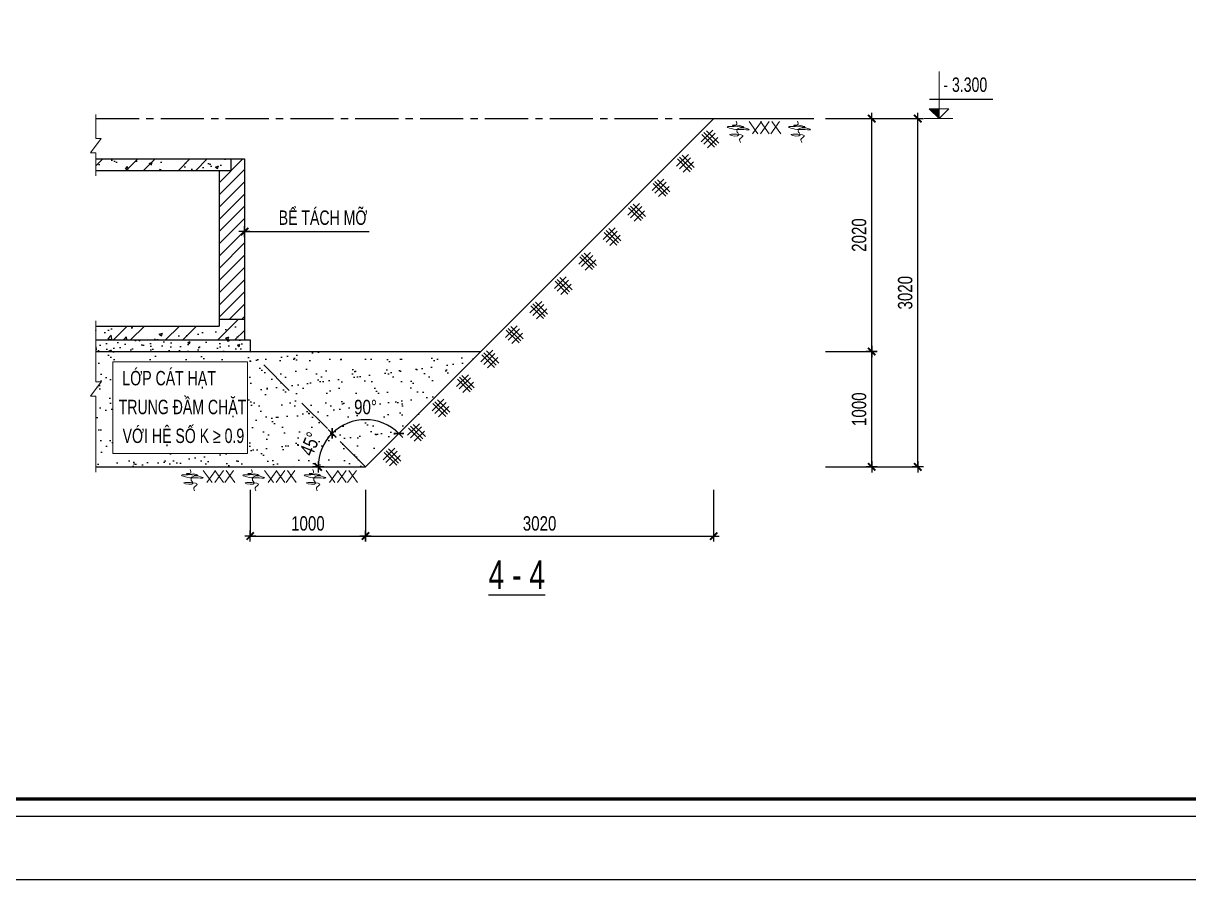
# Model space of a CAD drawing. Extents: x 1229855 to 1302267, y 1135177 to 1201195.
# Drawn here: x 1287075 to 1297185, y 1135177 to 1142602 of the extents above; entities that cross this region are included whole.
import ezdxf
from ezdxf.enums import TextEntityAlignment as Align

# ---------------------------------------------------------------- set-up
doc = ezdxf.new("R2010")
doc.units = 0
doc.header["$LTSCALE"] = 25
doc.header["$MEASUREMENT"] = 0
doc.header["$PDMODE"] = 98
doc.linetypes.add('CENTER2', pattern=[1.125, 0.75, -0.125, 0.125, -0.125])
doc.linetypes.add('HIDDEN', pattern=[0.375, 0.25, -0.125])
doc.layers.get('0').update_dxf_attribs({"linetype": 'CONTINUOUS'})
doc.layers.get('DEFPOINTS').update_dxf_attribs({"linetype": 'CONTINUOUS'})
for name, color, linetype in [('02.CDC.DIM', 1, 'CONTINUOUS'), ('CDC-KHUNGTEN', 7, 'CONTINUOUS'), ('CDC.01.AXIS', 160, 'CENTER2'), ('CDC.02.DIM', 1, 'CONTINUOUS'), ('CDC.03.BORDER', 3, 'CONTINUOUS'), ('CDC.04.HIDDEN', 8, 'HIDDEN'), ('CDC.06.TEXT', 2, 'CONTINUOUS'), ('CDC.10.HATCH', 251, 'CONTINUOUS'), ('CDC.11.NOTE', 8, 'CONTINUOUS')]:
    doc.layers.add(name, color=color, linetype=linetype)
doc.layers.add('KCS_CHI', color=1, linetype='CONTINUOUS', lineweight=15)
doc.styles.add('1', font='arial.ttf', dxfattribs={"width": 0.75})
doc.styles.add('KCS_SMTEXT', font='arial.ttf', dxfattribs={"width": 0.7})
doc.dimstyles.new('DX2', dxfattribs={"dimscale": 0.5, "dimtxt": 250, "dimasz": 0.8, "dimexe": 0, "dimexo": 0, "dimgap": 90, "dimtad": 1, "dimdec": 0, "dimzin": 13, "dimdsep": 46, "dimtxsty": '1', "dimblk1": 'CHEO', "dimblk2": 'CHEO', "dimsah": 1, "dimcen": 0, "dimclrd": 256, "dimclre": 256, "dimclrt": 2, "dimadec": 0, "dimazin": 0, "dimtfac": 1, "dimtdec": 0, "dimtix": 1, "dimtmove": 2, "dimatfit": 3, "dimldrblk": 'CHEO', "dimfxl": 1, "dimtolj": 1, "dimtzin": 13, "dimarcsym": 0})
pattern_1 = [(45, (1179579.52, 1288174.45), (-226.27417, 226.27417), []), (45, (1179729.52, 1288174.45), (-226.27417, 226.27417), []), (50, (1179579.52, 1288174.45), (286.90407, -25.10085), [30, -330]), (355, (1179579.52, 1288174.45), (-55.50053, 300.87685), [24, -264]), (100.4514, (1179603.43, 1288172.36), (231.40375, 275.7758), [25.49608, -280.45684]), (46.1842, (1179579.52, 1288254.45), (426.8964, -66.2076), [45, -495]), (96.6356, (1179615.1, 1288248.93), (373.8651, 389.64715), [38.2441, -420.6852]), (351.1842, (1179579.5, 1288254.45), (373.8648, 389.6474), [36, -396]), (21, (1179619.52, 1288234.45), (238.76282, -161.04756), [30, -330]), (326, (1179619.52, 1288234.45), (97.32613, 290.06), [24, -264]), (71.4514, (1179639.42, 1288221.03), (336.08905, 129.0122), [25.49608, -280.45684]), (37.5, (1179579.52, 1288174.45), (4.86394, 133.15754), [0, -260.8, 0, -268, 0, -265]), (7.5, (1179579.52, 1288174.45), (105.22781, 157.76468), [0, -152.8, 0, -254.8, 0, -101]), (327.5, (1179490.32, 1288174.45), (213.528974, -9.02195), [0, -100, 0, -312, 0, -414]), (317.5, (1179450.32, 1288174.45), (233.27447, 40.042), [0, -130, 0, -207.2, 0, -294])]
pattern_2 = [(37.5, (17904.19, 19516.49), (-6.299336, 192.682377), [0, -152, 0, -170, 0, -162.5]), (7.5, (17904.19, 19516.49), (176.97767, 282.214607), [0, -82, 0, -137, 0, -52.5]), (327.5, (17781.19, 19516.49), (311.414186, 0.565905), [0, -50, 0, -180, 0, -235]), (317.5, (17781.19, 19516.49), (300.61266, 87.767556), [0, -25, 0, -118, 0, -135])]

# ---------------------------------------------------------------- blocks, each defined once
blk = doc.blocks.new('CHEO')
at = {"layer": '02.CDC.DIM'}
for points in [[(-121, 0), (121, 0)], [(0, 121), (0, -121)]]:
    blk.add_lwpolyline(points, dxfattribs=at)
at = {"layer": '02.CDC.DIM', "color": 2, "const_width": 40}
blk.add_lwpolyline([(80, 80), (-80, -81)], dxfattribs=at)
blk = doc.blocks.new('*D179')
at = {"layer": 'CDC.02.DIM', "lineweight": -2, "ltscale": 3, "transparency": 16777216}
for p, q in [((1289044, 1138556), (1289044, 1138156)), ((1290044, 1138556), (1290044, 1138156)), ((1289045, 1138156), (1290044, 1138156))]:
    blk.add_line(p, q, dxfattribs=at)
at = {"layer": 'DEFPOINTS', "color": 0, "ltscale": 3, "transparency": 16777216}
for p in [(1289044, 1138556), (1290044, 1138556), (1290044, 1138156)]:
    blk.add_point(p, dxfattribs=at)
at = {"layer": 'CDC.02.DIM', "lineweight": -2, "ltscale": 3, "transparency": 16777216, "xscale": 0.4, "yscale": 0.4, "zscale": 0.4, "rotation": 180}
blk.add_blockref('CHEO', (1289044, 1138156), dxfattribs=at)
at = {"layer": 'CDC.02.DIM', "lineweight": -2, "ltscale": 3, "transparency": 16777216, "xscale": 0.4, "yscale": 0.4, "zscale": 0.4}
blk.add_blockref('CHEO', (1290044, 1138156), dxfattribs=at)
at = {"layer": 'CDC.02.DIM', "color": 2, "ltscale": 3, "transparency": 16777216, "insert": (1289544, 1138265), "char_height": 125, "attachment_point": 5, "style": '1'}
blk.add_mtext('\\A1;1000', dxfattribs=at)
blk = doc.blocks.new('*D180')
at = {"layer": 'CDC.02.DIM', "lineweight": -2, "ltscale": 3, "transparency": 16777216}
for p, q in [((1290044, 1138556), (1290044, 1138156)), ((1293064, 1138556), (1293064, 1138156)), ((1290045, 1138156), (1293064, 1138156))]:
    blk.add_line(p, q, dxfattribs=at)
at = {"layer": 'DEFPOINTS', "color": 0, "ltscale": 3, "transparency": 16777216}
for p in [(1290044, 1138556), (1293064, 1138556), (1293064, 1138156)]:
    blk.add_point(p, dxfattribs=at)
at = {"layer": 'CDC.02.DIM', "lineweight": -2, "ltscale": 3, "transparency": 16777216, "xscale": 0.4, "yscale": 0.4, "zscale": 0.4, "rotation": 180}
blk.add_blockref('CHEO', (1290044, 1138156), dxfattribs=at)
at = {"layer": 'CDC.02.DIM', "lineweight": -2, "ltscale": 3, "transparency": 16777216, "xscale": 0.4, "yscale": 0.4, "zscale": 0.4}
blk.add_blockref('CHEO', (1293064, 1138156), dxfattribs=at)
at = {"layer": 'CDC.02.DIM', "color": 2, "ltscale": 3, "transparency": 16777216, "insert": (1291554, 1138265), "char_height": 125, "attachment_point": 5, "style": '1'}
blk.add_mtext('\\A1;3020', dxfattribs=at)
blk = doc.blocks.new('*D181')
at = {"layer": 'CDC.02.DIM', "lineweight": -2, "ltscale": 3, "transparency": 16777216}
for p, q in [((1294035, 1139756), (1294435, 1139756)), ((1294435, 1138757), (1294435, 1139756)), ((1294035, 1138756), (1294435, 1138756))]:
    blk.add_line(p, q, dxfattribs=at)
at = {"layer": 'DEFPOINTS', "color": 0, "ltscale": 3, "transparency": 16777216}
for p in [(1294035, 1139756), (1294435, 1139756), (1294035, 1138756)]:
    blk.add_point(p, dxfattribs=at)
at = {"layer": 'CDC.02.DIM', "lineweight": -2, "ltscale": 3, "transparency": 16777216, "xscale": 0.4, "yscale": 0.4, "zscale": 0.4}
for p, rotation in [((1294435, 1139756), 90), ((1294435, 1138756), 270)]:
    blk.add_blockref('CHEO', p, dxfattribs=dict(at, rotation=rotation))
at = {"layer": 'CDC.02.DIM', "color": 2, "ltscale": 3, "transparency": 16777216, "insert": (1294326, 1139256), "char_height": 125, "attachment_point": 5, "rotation": 90, "style": '1'}
blk.add_mtext('\\A1;1000', dxfattribs=at)
blk = doc.blocks.new('*D182')
at = {"layer": 'CDC.02.DIM', "lineweight": -2, "ltscale": 3, "transparency": 16777216}
for p, q in [((1294035, 1141776), (1294435, 1141776)), ((1294435, 1139757), (1294435, 1141776)), ((1294035, 1139756), (1294435, 1139756))]:
    blk.add_line(p, q, dxfattribs=at)
at = {"layer": 'DEFPOINTS', "color": 0, "ltscale": 3, "transparency": 16777216}
for p in [(1294035, 1141776), (1294435, 1141776), (1294035, 1139756)]:
    blk.add_point(p, dxfattribs=at)
at = {"layer": 'CDC.02.DIM', "lineweight": -2, "ltscale": 3, "transparency": 16777216, "xscale": 0.4, "yscale": 0.4, "zscale": 0.4}
for p, rotation in [((1294435, 1141776), 90), ((1294435, 1139756), 270)]:
    blk.add_blockref('CHEO', p, dxfattribs=dict(at, rotation=rotation))
at = {"layer": 'CDC.02.DIM', "color": 2, "ltscale": 3, "transparency": 16777216, "insert": (1294326, 1140766), "char_height": 125, "attachment_point": 5, "rotation": 90, "style": '1'}
blk.add_mtext('\\A1;2020', dxfattribs=at)
blk = doc.blocks.new('*D183')
at = {"layer": 'CDC.02.DIM', "lineweight": -2, "ltscale": 3, "transparency": 16777216}
for p, q in [((1294035, 1141776), (1294835, 1141776)), ((1294835, 1138757), (1294835, 1141776)), ((1294035, 1138756), (1294835, 1138756))]:
    blk.add_line(p, q, dxfattribs=at)
at = {"layer": 'DEFPOINTS', "color": 0, "ltscale": 3, "transparency": 16777216}
for p in [(1294035, 1141776), (1294835, 1141776), (1294035, 1138756)]:
    blk.add_point(p, dxfattribs=at)
at = {"layer": 'CDC.02.DIM', "lineweight": -2, "ltscale": 3, "transparency": 16777216, "xscale": 0.4, "yscale": 0.4, "zscale": 0.4}
for p, rotation in [((1294835, 1141776), 90), ((1294835, 1138756), 270)]:
    blk.add_blockref('CHEO', p, dxfattribs=dict(at, rotation=rotation))
at = {"layer": 'CDC.02.DIM', "color": 2, "ltscale": 3, "transparency": 16777216, "insert": (1294726, 1140266), "char_height": 125, "attachment_point": 5, "rotation": 90, "style": '1'}
blk.add_mtext('\\A1;3020', dxfattribs=at)
blk = doc.blocks.new('*D185')
at = {"layer": 'CDC.02.DIM', "lineweight": -2, "ltscale": 3, "transparency": 16777216}
blk.add_arc((1290044, 1138756), 411, 135.0558, 179.9442, dxfattribs=at)
at = {"layer": 'DEFPOINTS', "color": 0, "ltscale": 3, "transparency": 16777216}
for p in [(1289044, 1139756), (1289688, 1138962), (1287609, 1138756), (1290044, 1138756), (1290044, 1138756)]:
    blk.add_point(p, dxfattribs=at)
at = {"layer": 'CDC.02.DIM', "lineweight": -2, "ltscale": 3, "transparency": 16777216, "xscale": 0.4, "yscale": 0.4, "zscale": 0.4}
for p, rotation in [((1289754, 1139047), 45.0278838056925), ((1289633, 1138756), 269.972116194308)]:
    blk.add_blockref('CHEO', p, dxfattribs=dict(at, rotation=rotation))
at = {"layer": 'CDC.02.DIM', "color": 2, "ltscale": 3, "transparency": 16777216, "insert": (1289564, 1138955), "char_height": 125, "attachment_point": 5, "rotation": 67.5, "style": '1'}
blk.add_mtext('\\A1;45°', dxfattribs=at)
blk = doc.blocks.new('*D186')
at = {"layer": 'CDC.02.DIM', "lineweight": -2, "ltscale": 3, "transparency": 16777216}
blk.add_arc((1290044, 1138756), 409, 45.0561, 134.9439, dxfattribs=at)
at = {"layer": 'DEFPOINTS', "color": 0, "ltscale": 3, "transparency": 16777216}
for p in [(1293734, 1142446), (1289044, 1139756), (1290150, 1139151), (1290044, 1138756), (1290044, 1138756)]:
    blk.add_point(p, dxfattribs=at)
at = {"layer": 'CDC.02.DIM', "lineweight": -2, "ltscale": 3, "transparency": 16777216, "xscale": 0.4, "yscale": 0.4, "zscale": 0.4}
for p, rotation in [((1289755, 1139045), 224.9719638565544), ((1290333, 1139045), 315.0280361434372)]:
    blk.add_blockref('CHEO', p, dxfattribs=dict(at, rotation=rotation))
at = {"layer": 'CDC.02.DIM', "color": 2, "ltscale": 3, "transparency": 16777216, "insert": (1290044, 1139274), "char_height": 125, "attachment_point": 5, "style": '1'}
blk.add_mtext('\\A1;90°', dxfattribs=at)
blk = doc.blocks.new('KHUNG A1')
at = {"layer": 'CDC-KHUNGTEN', "color": 8}
blk.add_lwpolyline([(10368.18, 709.17), (10447.22, 709.17), (10447.22, 1281.17), (9647.22, 1281.17), (9647.22, 709.17), (10368.18, 709.17)], dxfattribs=at)
at = {"layer": 'CDC-KHUNGTEN', "color": 255, "lineweight": 60}
blk.add_lwpolyline([(10366.22, 712.17), (10366.22, 1278.17), (9650.22, 1278.17), (9650.22, 712.17), (10366.22, 712.17)], close=True, dxfattribs=at)
at = {"layer": 'DEFPOINTS', "color": 1, "ltscale": 0.2}
blk.add_lwpolyline([(9617.22, 698.17), (9617.22, 1292.17), (10458.22, 1292.17), (10458.22, 698.17), (9617.22, 698.17)], close=True, dxfattribs=at)

msp = doc.modelspace()

# ---------------------------------------------------------------- hatches: boundary and pattern name
at = {"layer": 'CDC.10.HATCH', "ltscale": 2}
h = msp.add_hatch(dxfattribs=at)
h.set_pattern_fill('BETONG', color=256, scale=40)
h.set_pattern_definition(pattern_1)
h.paths.add_polyline_path([(1288874.38, 1141426.33), (1287704.63, 1141426.33), (1287704.63, 1141326.33), (1288774.38, 1141326.33), (1288874.38, 1141326.33)])
h = msp.add_hatch(dxfattribs=at)
h.set_pattern_fill('ANSI31', color=256, scale=600, style=0)
h.set_pattern_definition([(45, (1179579.52, 1288174.45), (-53.03301, 53.03301), [])])
h.paths.add_polyline_path([(1288994.38, 1141426.33), (1288874.38, 1141426.33), (1288874.38, 1141326.33), (1288774.38, 1141326.33), (1288774.38, 1140036.33), (1288994.38, 1140036.33)])
h = msp.add_hatch(dxfattribs=at)
h.set_pattern_fill('BETONG', color=256, scale=40)
h.set_pattern_definition(pattern_1)
h.paths.add_polyline_path([(1288994.38, 1140036.33), (1288774.38, 1140036.33), (1288774.38, 1139976.33), (1287704.63, 1139976.33), (1287704.63, 1139856.33), (1288994.38, 1139856.33)])
at = {"layer": 'CDC.10.HATCH'}
h = msp.add_hatch(dxfattribs=at)
h.set_pattern_fill('AR-CONC', color=256, scale=30, style=0)
h.set_pattern_definition([(50, (1177473.7, 1170906.52), (215.17805, -18.82564), [22.5, -247.5]), (355, (1177473.7, 1170906.52), (-41.6254, 225.65764), [18, -198]), (100.4514, (1177491.64, 1170904.95), (173.5528, 206.83186), [19.12206, -210.34263]), (46.1842, (1177473.7, 1170966.52), (320.1723, -49.6557), [33.75, -371.25]), (96.6356, (1177500.4, 1170962.38), (280.3988, 292.2354), [28.6831, -315.5139]), (351.1842, (1177473.7, 1170966.5), (280.3986, 292.2356), [27, -297]), (21, (1177503.7, 1170951.52), (179.07212, -120.78567), [22.5, -247.5]), (326, (1177503.7, 1170951.52), (72.9946, 217.545), [18, -198]), (71.4514, (1177518.63, 1170941.45), (252.0668, 96.75915), [19.12206, -210.34263]), (37.5, (1177473.705, 1170906.516), (3.647957, 99.868156), [0, -195.6, 0, -201, 0, -198.75]), (7.5, (1177473.7, 1170906.52), (78.92086, 118.32351), [0, -114.6, 0, -191.1, 0, -75.75]), (327.5, (1177406.805, 1170906.52), (160.14673, -6.76646), [0, -75, 0, -234, 0, -310.5]), (317.5, (1177376.8, 1170906.52), (174.95585, 30.0315), [0, -97.5, 0, -155.4, 0, -220.5])])
h.paths.add_polyline_path([(1287704.63, 1139856.33), (1287704.63, 1139756.33), (1289044.38, 1139756.33), (1289044.38, 1139856.33)])
at = {"layer": 'CDC.10.HATCH', "ltscale": 3}
h = msp.add_hatch(dxfattribs=at)
h.set_pattern_fill('AR-SAND', color=256, scale=100, style=0)
h.set_pattern_definition(pattern_2)
h.paths.add_polyline_path([(1289044.38, 1139756.33), (1287704.63, 1139756.33), (1287704.63, 1139494.43), (1287751.88, 1139494.43), (1287657.38, 1139368.43), (1287704.63, 1139368.43), (1287704.63, 1138756.33), (1290044.38, 1138756.33)])
h.paths.add_polyline_path([(1289020.51, 1138872.29), (1287852.75, 1138872.29), (1287852.75, 1139667.09), (1289020.51, 1139667.09)], flags=16)
h.paths.add_polyline_path([(1289635.71, 1138788.41), (1289735.42, 1139029.12), (1289497.44, 1139127.7), (1289397.73, 1138886.98)], flags=24)
h.paths.add_polyline_path([(1287856.68, 1138889.21), (1289037.85, 1138889.21), (1289037.85, 1139165.6), (1287856.68, 1139165.6)], flags=24)
h.paths.add_polyline_path([(1287856.7, 1139139.23), (1289055.67, 1139139.23), (1289055.67, 1139415.49), (1287856.7, 1139415.49)], flags=24)
h.paths.add_polyline_path([(1287888.21, 1139389.21), (1288791.54, 1139389.21), (1288791.54, 1139665.6), (1287888.21, 1139665.6)], flags=8)
h = msp.add_hatch(dxfattribs=at)
h.set_pattern_fill('AR-SAND', color=256, scale=100, style=0)
h.set_pattern_definition(pattern_2)
h.paths.add_polyline_path([(1291044.38, 1139756.33), (1289044.38, 1139756.33), (1290044.38, 1138756.33)])
h.paths.add_polyline_path([(1289915.74, 1139144.19), (1290176.29, 1139144.19), (1290176.29, 1139401.78), (1289915.74, 1139401.78)], flags=24)

# ---------------------------------------------------------------- linework, layer by layer
at = {"layer": 'CDC.01.AXIS', "ltscale": 20}
msp.add_line((1287704.63, 1141776.33), (1293064.38, 1141776.33), dxfattribs=at)
at = {"layer": 'CDC.03.BORDER'}
for p, q in [((1290044.38, 1138756.33), (1293064.38, 1141776.33)), ((1293064.38, 1141776.33), (1293934.3, 1141776.33)), ((1287704.63, 1141426.33), (1288994.38, 1141426.33)), ((1288874.38, 1141426.33), (1288874.38, 1141326.33)), ((1288994.38, 1141426.33), (1288994.38, 1139856.33)), ((1287704.63, 1141326.33), (1288874.38, 1141326.33)), ((1287704.63, 1141326.33), (1288774.38, 1141326.33)), ((1288774.38, 1141326.33), (1288774.38, 1139976.33)), ((1288774.38, 1140036.33), (1288994.38, 1140036.33)), ((1287704.63, 1139976.33), (1288774.38, 1139976.33)), ((1287704.63, 1139856.33), (1289044.38, 1139856.33)), ((1289044.38, 1139856.33), (1289044.38, 1139756.33)), ((1287704.63, 1139756.33), (1291044.38, 1139756.33)), ((1287704.63, 1138756.33), (1290044.38, 1138756.33))]:
    msp.add_line(p, q, dxfattribs=at)
at = {"layer": 'CDC.04.HIDDEN', "linetype": 'HIDDEN', "ltscale": 50}
msp.add_line((1290044.38, 1138756.33), (1289044.38, 1139756.33), dxfattribs=at)
at = {"layer": 'CDC.06.TEXT', "linetype": 'ByBlock'}
for p, q in [((1294937.49, 1141943.85), (1295485.07, 1141943.85)), ((1295019.39, 1141776.33), (1294934.54, 1141861.18)), ((1295019.39, 1141776.33), (1295104.24, 1141861.18))]:
    msp.add_line(p, q, dxfattribs=at)
at = {"layer": 'CDC.10.HATCH'}
msp.add_solid([(1294934.54, 1141861.18), (1295019.39, 1141776.33), (1295019.39, 1141861.18)], dxfattribs=at)
at = {"layer": 'KCS_CHI'}
for p, q in [((1295019.39, 1142183.01), (1295019.39, 1141776.33)), ((1294934.54, 1141861.18), (1295104.24, 1141861.18)), ((1293372.11, 1141750.12), (1293447.45, 1141644.17)), ((1293477.74, 1141750.12), (1293402.4, 1141644.17)), ((1293546.23, 1141750.12), (1293470.89, 1141644.17)), ((1293470.89, 1141750.12), (1293546.23, 1141644.17)), ((1293635.26, 1141750.12), (1293559.92, 1141644.17)), ((1293570.2, 1141750.12), (1293645.54, 1141644.17)), ((1295138.61, 1141776.33), (1294889.66, 1141776.33)), ((1293057.38, 1141676.03), (1292954.82, 1141575.4)), ((1293057.38, 1141676.03), (1292954.82, 1141575.4)), ((1293057.38, 1141676.03), (1292954.82, 1141575.4)), ((1293057.38, 1141676.03), (1292954.82, 1141575.4)), ((1292962.44, 1141637.71), (1293072.77, 1141527.38)), ((1292962.44, 1141637.71), (1293072.77, 1141527.38)), ((1292962.44, 1141637.71), (1293072.77, 1141527.38)), ((1292962.44, 1141637.71), (1293072.77, 1141527.38)), ((1293076.39, 1141648.59), (1292979.03, 1141553.07)), ((1293076.39, 1141648.59), (1292979.03, 1141553.07)), ((1293076.39, 1141648.59), (1292979.03, 1141553.07)), ((1293076.39, 1141648.59), (1292979.03, 1141553.07)), ((1292979.37, 1141654.15), (1293087.47, 1141546.05)), ((1292979.37, 1141654.15), (1293087.47, 1141546.05)), ((1292979.37, 1141654.15), (1293087.47, 1141546.05)), ((1292979.37, 1141654.15), (1293087.47, 1141546.05)), ((1293002.2, 1141670.09), (1293108.55, 1141563.73)), ((1293002.2, 1141670.09), (1293108.55, 1141563.73)), ((1293002.2, 1141670.09), (1293108.55, 1141563.73)), ((1293002.2, 1141670.09), (1293108.55, 1141563.73)), ((1293101.42, 1141612.45), (1293010.93, 1141523.67)), ((1293101.42, 1141612.45), (1293010.93, 1141523.67)), ((1293101.42, 1141612.45), (1293010.93, 1141523.67)), ((1293101.42, 1141612.45), (1293010.93, 1141523.67)), ((1292845.25, 1141463.9), (1292742.68, 1141363.27)), ((1292845.25, 1141463.9), (1292742.68, 1141363.27)), ((1292845.25, 1141463.9), (1292742.68, 1141363.27)), ((1292845.25, 1141463.9), (1292742.68, 1141363.27)), ((1292750.3, 1141425.58), (1292860.64, 1141315.25)), ((1292750.3, 1141425.58), (1292860.64, 1141315.25)), ((1292750.3, 1141425.58), (1292860.64, 1141315.25)), ((1292750.3, 1141425.58), (1292860.64, 1141315.25)), ((1292864.25, 1141436.46), (1292766.9, 1141340.94)), ((1292864.25, 1141436.46), (1292766.9, 1141340.94)), ((1292864.25, 1141436.46), (1292766.9, 1141340.94)), ((1292864.25, 1141436.46), (1292766.9, 1141340.94)), ((1292767.24, 1141442.02), (1292875.34, 1141333.92)), ((1292767.24, 1141442.02), (1292875.34, 1141333.92)), ((1292767.24, 1141442.02), (1292875.34, 1141333.92)), ((1292767.24, 1141442.02), (1292875.34, 1141333.92)), ((1292790.06, 1141457.96), (1292896.42, 1141351.6)), ((1292790.06, 1141457.96), (1292896.42, 1141351.6)), ((1292790.06, 1141457.96), (1292896.42, 1141351.6)), ((1292790.06, 1141457.96), (1292896.42, 1141351.6)), ((1292889.29, 1141400.31), (1292798.8, 1141311.54)), ((1292889.29, 1141400.31), (1292798.8, 1141311.54)), ((1292889.29, 1141400.31), (1292798.8, 1141311.54)), ((1292889.29, 1141400.31), (1292798.8, 1141311.54)), ((1292633.12, 1141251.77), (1292530.55, 1141151.14)), ((1292633.12, 1141251.77), (1292530.55, 1141151.14)), ((1292633.12, 1141251.77), (1292530.55, 1141151.14)), ((1292633.12, 1141251.77), (1292530.55, 1141151.14)), ((1292538.17, 1141213.45), (1292648.51, 1141103.12)), ((1292538.17, 1141213.45), (1292648.51, 1141103.12)), ((1292538.17, 1141213.45), (1292648.51, 1141103.12)), ((1292538.17, 1141213.45), (1292648.51, 1141103.12)), ((1292652.12, 1141224.33), (1292554.77, 1141128.81)), ((1292652.12, 1141224.33), (1292554.77, 1141128.81)), ((1292652.12, 1141224.33), (1292554.77, 1141128.81)), ((1292652.12, 1141224.33), (1292554.77, 1141128.81)), ((1292555.1, 1141229.89), (1292663.21, 1141121.79)), ((1292555.1, 1141229.89), (1292663.21, 1141121.79)), ((1292555.1, 1141229.89), (1292663.21, 1141121.79)), ((1292555.1, 1141229.89), (1292663.21, 1141121.79)), ((1292577.93, 1141245.82), (1292684.29, 1141139.47)), ((1292577.93, 1141245.82), (1292684.29, 1141139.47)), ((1292577.93, 1141245.82), (1292684.29, 1141139.47)), ((1292577.93, 1141245.82), (1292684.29, 1141139.47)), ((1292677.15, 1141188.18), (1292586.67, 1141099.4)), ((1292677.15, 1141188.18), (1292586.67, 1141099.4)), ((1292677.15, 1141188.18), (1292586.67, 1141099.4)), ((1292677.15, 1141188.18), (1292586.67, 1141099.4)), ((1292420.99, 1141039.63), (1292318.42, 1140939)), ((1292420.99, 1141039.63), (1292318.42, 1140939)), ((1292420.99, 1141039.63), (1292318.42, 1140939)), ((1292420.99, 1141039.63), (1292318.42, 1140939)), ((1292326.04, 1141001.32), (1292436.37, 1140890.98)), ((1292326.04, 1141001.32), (1292436.37, 1140890.98)), ((1292326.04, 1141001.32), (1292436.37, 1140890.98)), ((1292326.04, 1141001.32), (1292436.37, 1140890.98)), ((1292439.99, 1141012.19), (1292342.64, 1140916.68)), ((1292439.99, 1141012.19), (1292342.64, 1140916.68)), ((1292439.99, 1141012.19), (1292342.64, 1140916.68)), ((1292439.99, 1141012.19), (1292342.64, 1140916.68)), ((1292342.97, 1141017.76), (1292451.07, 1140909.65)), ((1292342.97, 1141017.76), (1292451.07, 1140909.65)), ((1292342.97, 1141017.76), (1292451.07, 1140909.65)), ((1292342.97, 1141017.76), (1292451.07, 1140909.65)), ((1292365.8, 1141033.69), (1292472.15, 1140927.34)), ((1292365.8, 1141033.69), (1292472.15, 1140927.34)), ((1292365.8, 1141033.69), (1292472.15, 1140927.34)), ((1292365.8, 1141033.69), (1292472.15, 1140927.34)), ((1292465.02, 1140976.05), (1292374.54, 1140887.27)), ((1292465.02, 1140976.05), (1292374.54, 1140887.27)), ((1292465.02, 1140976.05), (1292374.54, 1140887.27)), ((1292465.02, 1140976.05), (1292374.54, 1140887.27)), ((1292208.85, 1140827.5), (1292106.29, 1140726.87)), ((1292208.85, 1140827.5), (1292106.29, 1140726.87)), ((1292208.85, 1140827.5), (1292106.29, 1140726.87)), ((1292208.85, 1140827.5), (1292106.29, 1140726.87)), ((1292227.86, 1140800.06), (1292130.51, 1140704.55)), ((1292227.86, 1140800.06), (1292130.51, 1140704.55)), ((1292227.86, 1140800.06), (1292130.51, 1140704.55)), ((1292227.86, 1140800.06), (1292130.51, 1140704.55)), ((1292130.84, 1140805.62), (1292238.94, 1140697.52)), ((1292130.84, 1140805.62), (1292238.94, 1140697.52)), ((1292130.84, 1140805.62), (1292238.94, 1140697.52)), ((1292130.84, 1140805.62), (1292238.94, 1140697.52)), ((1292153.67, 1140821.56), (1292260.02, 1140715.2)), ((1292153.67, 1140821.56), (1292260.02, 1140715.2)), ((1292153.67, 1140821.56), (1292260.02, 1140715.2)), ((1292153.67, 1140821.56), (1292260.02, 1140715.2)), ((1292113.91, 1140789.19), (1292224.24, 1140678.85)), ((1292113.91, 1140789.19), (1292224.24, 1140678.85)), ((1292113.91, 1140789.19), (1292224.24, 1140678.85)), ((1292113.91, 1140789.19), (1292224.24, 1140678.85)), ((1292252.89, 1140763.92), (1292162.4, 1140675.14)), ((1292252.89, 1140763.92), (1292162.4, 1140675.14)), ((1292252.89, 1140763.92), (1292162.4, 1140675.14)), ((1292252.89, 1140763.92), (1292162.4, 1140675.14)), ((1291996.72, 1140615.37), (1291894.16, 1140514.74)), ((1291996.72, 1140615.37), (1291894.16, 1140514.74)), ((1291996.72, 1140615.37), (1291894.16, 1140514.74)), ((1291996.72, 1140615.37), (1291894.16, 1140514.74)), ((1291941.54, 1140609.43), (1292047.89, 1140503.07)), ((1291941.54, 1140609.43), (1292047.89, 1140503.07)), ((1291941.54, 1140609.43), (1292047.89, 1140503.07)), ((1291941.54, 1140609.43), (1292047.89, 1140503.07)), ((1291901.78, 1140577.05), (1292012.11, 1140466.72)), ((1291901.78, 1140577.05), (1292012.11, 1140466.72)), ((1291901.78, 1140577.05), (1292012.11, 1140466.72)), ((1291901.78, 1140577.05), (1292012.11, 1140466.72)), ((1292015.73, 1140587.93), (1291918.37, 1140492.41)), ((1292015.73, 1140587.93), (1291918.37, 1140492.41)), ((1292015.73, 1140587.93), (1291918.37, 1140492.41)), ((1292015.73, 1140587.93), (1291918.37, 1140492.41)), ((1291918.71, 1140593.49), (1292026.81, 1140485.39)), ((1291918.71, 1140593.49), (1292026.81, 1140485.39)), ((1291918.71, 1140593.49), (1292026.81, 1140485.39)), ((1291918.71, 1140593.49), (1292026.81, 1140485.39)), ((1292040.76, 1140551.78), (1291950.27, 1140463.01)), ((1292040.76, 1140551.78), (1291950.27, 1140463.01)), ((1292040.76, 1140551.78), (1291950.27, 1140463.01)), ((1292040.76, 1140551.78), (1291950.27, 1140463.01)), ((1291784.59, 1140403.24), (1291682.02, 1140302.61)), ((1291784.59, 1140403.24), (1291682.02, 1140302.61)), ((1291784.59, 1140403.24), (1291682.02, 1140302.61)), ((1291784.59, 1140403.24), (1291682.02, 1140302.61)), ((1291729.4, 1140397.3), (1291835.76, 1140290.94)), ((1291729.4, 1140397.3), (1291835.76, 1140290.94)), ((1291729.4, 1140397.3), (1291835.76, 1140290.94)), ((1291729.4, 1140397.3), (1291835.76, 1140290.94)), ((1291689.64, 1140364.92), (1291799.98, 1140254.59)), ((1291689.64, 1140364.92), (1291799.98, 1140254.59)), ((1291689.64, 1140364.92), (1291799.98, 1140254.59)), ((1291689.64, 1140364.92), (1291799.98, 1140254.59)), ((1291803.59, 1140375.8), (1291706.24, 1140280.28)), ((1291803.59, 1140375.8), (1291706.24, 1140280.28)), ((1291803.59, 1140375.8), (1291706.24, 1140280.28)), ((1291803.59, 1140375.8), (1291706.24, 1140280.28)), ((1291706.58, 1140381.36), (1291814.68, 1140273.26)), ((1291706.58, 1140381.36), (1291814.68, 1140273.26)), ((1291706.58, 1140381.36), (1291814.68, 1140273.26)), ((1291706.58, 1140381.36), (1291814.68, 1140273.26)), ((1291828.63, 1140339.65), (1291738.14, 1140250.88)), ((1291828.63, 1140339.65), (1291738.14, 1140250.88)), ((1291828.63, 1140339.65), (1291738.14, 1140250.88)), ((1291828.63, 1140339.65), (1291738.14, 1140250.88)), ((1291572.46, 1140191.11), (1291469.89, 1140090.48)), ((1291572.46, 1140191.11), (1291469.89, 1140090.48)), ((1291572.46, 1140191.11), (1291469.89, 1140090.48)), ((1291572.46, 1140191.11), (1291469.89, 1140090.48)), ((1291477.51, 1140152.79), (1291587.85, 1140042.46)), ((1291477.51, 1140152.79), (1291587.85, 1140042.46)), ((1291477.51, 1140152.79), (1291587.85, 1140042.46)), ((1291477.51, 1140152.79), (1291587.85, 1140042.46)), ((1291591.46, 1140163.67), (1291494.11, 1140068.15)), ((1291591.46, 1140163.67), (1291494.11, 1140068.15)), ((1291591.46, 1140163.67), (1291494.11, 1140068.15)), ((1291591.46, 1140163.67), (1291494.11, 1140068.15)), ((1291494.44, 1140169.23), (1291602.55, 1140061.13)), ((1291494.44, 1140169.23), (1291602.55, 1140061.13)), ((1291494.44, 1140169.23), (1291602.55, 1140061.13)), ((1291494.44, 1140169.23), (1291602.55, 1140061.13)), ((1291517.27, 1140185.16), (1291623.63, 1140078.81)), ((1291517.27, 1140185.16), (1291623.63, 1140078.81)), ((1291517.27, 1140185.16), (1291623.63, 1140078.81)), ((1291517.27, 1140185.16), (1291623.63, 1140078.81)), ((1291616.49, 1140127.52), (1291526.01, 1140038.74)), ((1291616.49, 1140127.52), (1291526.01, 1140038.74)), ((1291616.49, 1140127.52), (1291526.01, 1140038.74)), ((1291616.49, 1140127.52), (1291526.01, 1140038.74)), ((1291360.33, 1139978.97), (1291257.76, 1139878.34)), ((1291360.33, 1139978.97), (1291257.76, 1139878.34)), ((1291360.33, 1139978.97), (1291257.76, 1139878.34)), ((1291360.33, 1139978.97), (1291257.76, 1139878.34)), ((1291265.38, 1139940.66), (1291375.71, 1139830.32)), ((1291265.38, 1139940.66), (1291375.71, 1139830.32)), ((1291265.38, 1139940.66), (1291375.71, 1139830.32)), ((1291265.38, 1139940.66), (1291375.71, 1139830.32)), ((1291379.33, 1139951.53), (1291281.98, 1139856.02)), ((1291379.33, 1139951.53), (1291281.98, 1139856.02)), ((1291379.33, 1139951.53), (1291281.98, 1139856.02)), ((1291379.33, 1139951.53), (1291281.98, 1139856.02)), ((1291282.31, 1139957.1), (1291390.41, 1139848.99)), ((1291282.31, 1139957.1), (1291390.41, 1139848.99)), ((1291282.31, 1139957.1), (1291390.41, 1139848.99)), ((1291282.31, 1139957.1), (1291390.41, 1139848.99)), ((1291305.14, 1139973.03), (1291411.49, 1139866.68)), ((1291305.14, 1139973.03), (1291411.49, 1139866.68)), ((1291305.14, 1139973.03), (1291411.49, 1139866.68)), ((1291305.14, 1139973.03), (1291411.49, 1139866.68)), ((1291404.36, 1139915.39), (1291313.88, 1139826.61)), ((1291404.36, 1139915.39), (1291313.88, 1139826.61)), ((1291404.36, 1139915.39), (1291313.88, 1139826.61)), ((1291404.36, 1139915.39), (1291313.88, 1139826.61)), ((1291148.19, 1139766.84), (1291045.63, 1139666.21)), ((1291148.19, 1139766.84), (1291045.63, 1139666.21)), ((1291148.19, 1139766.84), (1291045.63, 1139666.21)), ((1291148.19, 1139766.84), (1291045.63, 1139666.21)), ((1291053.25, 1139728.53), (1291163.58, 1139618.19)), ((1291053.25, 1139728.53), (1291163.58, 1139618.19)), ((1291053.25, 1139728.53), (1291163.58, 1139618.19)), ((1291053.25, 1139728.53), (1291163.58, 1139618.19)), ((1291167.2, 1139739.4), (1291069.85, 1139643.89)), ((1291167.2, 1139739.4), (1291069.85, 1139643.89)), ((1291167.2, 1139739.4), (1291069.85, 1139643.89)), ((1291167.2, 1139739.4), (1291069.85, 1139643.89)), ((1291070.18, 1139744.96), (1291178.28, 1139636.86)), ((1291070.18, 1139744.96), (1291178.28, 1139636.86)), ((1291070.18, 1139744.96), (1291178.28, 1139636.86)), ((1291070.18, 1139744.96), (1291178.28, 1139636.86)), ((1291093.01, 1139760.9), (1291199.36, 1139654.54)), ((1291093.01, 1139760.9), (1291199.36, 1139654.54)), ((1291093.01, 1139760.9), (1291199.36, 1139654.54)), ((1291093.01, 1139760.9), (1291199.36, 1139654.54)), ((1291192.23, 1139703.26), (1291101.74, 1139614.48)), ((1291192.23, 1139703.26), (1291101.74, 1139614.48)), ((1291192.23, 1139703.26), (1291101.74, 1139614.48)), ((1291192.23, 1139703.26), (1291101.74, 1139614.48)), ((1290936.06, 1139554.71), (1290833.5, 1139454.08)), ((1290936.06, 1139554.71), (1290833.5, 1139454.08)), ((1290936.06, 1139554.71), (1290833.5, 1139454.08)), ((1290936.06, 1139554.71), (1290833.5, 1139454.08)), ((1290841.12, 1139516.39), (1290951.45, 1139406.06)), ((1290841.12, 1139516.39), (1290951.45, 1139406.06)), ((1290841.12, 1139516.39), (1290951.45, 1139406.06)), ((1290841.12, 1139516.39), (1290951.45, 1139406.06)), ((1290955.07, 1139527.27), (1290857.71, 1139431.75)), ((1290955.07, 1139527.27), (1290857.71, 1139431.75)), ((1290955.07, 1139527.27), (1290857.71, 1139431.75)), ((1290955.07, 1139527.27), (1290857.71, 1139431.75)), ((1290858.05, 1139532.83), (1290966.15, 1139424.73)), ((1290858.05, 1139532.83), (1290966.15, 1139424.73)), ((1290858.05, 1139532.83), (1290966.15, 1139424.73)), ((1290858.05, 1139532.83), (1290966.15, 1139424.73)), ((1290880.87, 1139548.77), (1290987.23, 1139442.41)), ((1290880.87, 1139548.77), (1290987.23, 1139442.41)), ((1290880.87, 1139548.77), (1290987.23, 1139442.41)), ((1290880.87, 1139548.77), (1290987.23, 1139442.41)), ((1290980.1, 1139491.12), (1290889.61, 1139402.35)), ((1290980.1, 1139491.12), (1290889.61, 1139402.35)), ((1290980.1, 1139491.12), (1290889.61, 1139402.35)), ((1290980.1, 1139491.12), (1290889.61, 1139402.35)), ((1290723.93, 1139342.58), (1290621.36, 1139241.95)), ((1290723.93, 1139342.58), (1290621.36, 1139241.95)), ((1290723.93, 1139342.58), (1290621.36, 1139241.95)), ((1290723.93, 1139342.58), (1290621.36, 1139241.95)), ((1290628.98, 1139304.26), (1290739.32, 1139193.93)), ((1290628.98, 1139304.26), (1290739.32, 1139193.93)), ((1290628.98, 1139304.26), (1290739.32, 1139193.93)), ((1290628.98, 1139304.26), (1290739.32, 1139193.93)), ((1290742.93, 1139315.14), (1290645.58, 1139219.62)), ((1290742.93, 1139315.14), (1290645.58, 1139219.62)), ((1290742.93, 1139315.14), (1290645.58, 1139219.62)), ((1290742.93, 1139315.14), (1290645.58, 1139219.62)), ((1290645.92, 1139320.7), (1290754.02, 1139212.6)), ((1290645.92, 1139320.7), (1290754.02, 1139212.6)), ((1290645.92, 1139320.7), (1290754.02, 1139212.6)), ((1290645.92, 1139320.7), (1290754.02, 1139212.6)), ((1290668.74, 1139336.63), (1290775.1, 1139230.28)), ((1290668.74, 1139336.63), (1290775.1, 1139230.28)), ((1290668.74, 1139336.63), (1290775.1, 1139230.28)), ((1290668.74, 1139336.63), (1290775.1, 1139230.28)), ((1290767.97, 1139278.99), (1290677.48, 1139190.21)), ((1290767.97, 1139278.99), (1290677.48, 1139190.21)), ((1290767.97, 1139278.99), (1290677.48, 1139190.21)), ((1290767.97, 1139278.99), (1290677.48, 1139190.21)), ((1290511.8, 1139130.45), (1290409.23, 1139029.82)), ((1290511.8, 1139130.45), (1290409.23, 1139029.82)), ((1290511.8, 1139130.45), (1290409.23, 1139029.82)), ((1290511.8, 1139130.45), (1290409.23, 1139029.82)), ((1290416.85, 1139092.13), (1290527.19, 1138981.79)), ((1290416.85, 1139092.13), (1290527.19, 1138981.79)), ((1290416.85, 1139092.13), (1290527.19, 1138981.79)), ((1290416.85, 1139092.13), (1290527.19, 1138981.79)), ((1290530.8, 1139103.01), (1290433.45, 1139007.49)), ((1290530.8, 1139103.01), (1290433.45, 1139007.49)), ((1290530.8, 1139103.01), (1290433.45, 1139007.49)), ((1290530.8, 1139103.01), (1290433.45, 1139007.49)), ((1290433.78, 1139108.57), (1290541.89, 1139000.47)), ((1290433.78, 1139108.57), (1290541.89, 1139000.47)), ((1290433.78, 1139108.57), (1290541.89, 1139000.47)), ((1290433.78, 1139108.57), (1290541.89, 1139000.47)), ((1290456.61, 1139124.5), (1290562.97, 1139018.15)), ((1290456.61, 1139124.5), (1290562.97, 1139018.15)), ((1290456.61, 1139124.5), (1290562.97, 1139018.15)), ((1290456.61, 1139124.5), (1290562.97, 1139018.15)), ((1290555.83, 1139066.86), (1290465.35, 1138978.08)), ((1290555.83, 1139066.86), (1290465.35, 1138978.08)), ((1290555.83, 1139066.86), (1290465.35, 1138978.08)), ((1290555.83, 1139066.86), (1290465.35, 1138978.08)), ((1290299.67, 1138918.31), (1290197.1, 1138817.68)), ((1290299.67, 1138918.31), (1290197.1, 1138817.68)), ((1290299.67, 1138918.31), (1290197.1, 1138817.68)), ((1290299.67, 1138918.31), (1290197.1, 1138817.68)), ((1290204.72, 1138880), (1290315.05, 1138769.66)), ((1290204.72, 1138880), (1290315.05, 1138769.66)), ((1290204.72, 1138880), (1290315.05, 1138769.66)), ((1290204.72, 1138880), (1290315.05, 1138769.66)), ((1290318.67, 1138890.87), (1290221.32, 1138795.36)), ((1290318.67, 1138890.87), (1290221.32, 1138795.36)), ((1290318.67, 1138890.87), (1290221.32, 1138795.36)), ((1290318.67, 1138890.87), (1290221.32, 1138795.36)), ((1290221.65, 1138896.44), (1290329.75, 1138788.33)), ((1290221.65, 1138896.44), (1290329.75, 1138788.33)), ((1290221.65, 1138896.44), (1290329.75, 1138788.33)), ((1290221.65, 1138896.44), (1290329.75, 1138788.33)), ((1290244.48, 1138912.37), (1290350.83, 1138806.02)), ((1290244.48, 1138912.37), (1290350.83, 1138806.02)), ((1290244.48, 1138912.37), (1290350.83, 1138806.02)), ((1290244.48, 1138912.37), (1290350.83, 1138806.02)), ((1290343.7, 1138854.73), (1290253.22, 1138765.95)), ((1290343.7, 1138854.73), (1290253.22, 1138765.95)), ((1290343.7, 1138854.73), (1290253.22, 1138765.95)), ((1290343.7, 1138854.73), (1290253.22, 1138765.95)), ((1288636.94, 1138725.96), (1288712.28, 1138620.01)), ((1288742.56, 1138725.96), (1288667.22, 1138620.01)), ((1288735.71, 1138725.96), (1288811.05, 1138620.01)), ((1288811.05, 1138725.96), (1288735.71, 1138620.01)), ((1288900.09, 1138725.96), (1288824.75, 1138620.01)), ((1288835.02, 1138725.96), (1288910.36, 1138620.01)), ((1289169.03, 1138725.96), (1289244.37, 1138620.01)), ((1289274.65, 1138725.96), (1289199.31, 1138620.01)), ((1289267.8, 1138725.96), (1289343.14, 1138620.01)), ((1289343.14, 1138725.96), (1289267.8, 1138620.01)), ((1289432.18, 1138725.96), (1289356.84, 1138620.01)), ((1289367.11, 1138725.96), (1289442.45, 1138620.01)), ((1289701.12, 1138725.96), (1289776.46, 1138620.01)), ((1289806.75, 1138725.96), (1289731.41, 1138620.01)), ((1289799.9, 1138725.96), (1289875.23, 1138620.01)), ((1289875.23, 1138725.96), (1289799.9, 1138620.01)), ((1289964.27, 1138725.96), (1289888.93, 1138620.01)), ((1289899.21, 1138725.96), (1289974.54, 1138620.01))]:
    msp.add_line(p, q, dxfattribs=at)
at = {"layer": 'KCS_CHI', "ltscale": 2}
for points in [[(1287704.63, 1141810.78), (1287704.63, 1141603.4), (1287751.5, 1141603.4), (1287657.75, 1141478.4), (1287704.63, 1141478.4), (1287704.63, 1141279.46)], [(1287704.63, 1140023.58), (1287704.63, 1139494.43), (1287751.88, 1139494.43), (1287657.38, 1139368.43), (1287704.63, 1139368.43), (1287704.63, 1138709.08)]]:
    msp.add_lwpolyline(points, dxfattribs=at)
msp.add_lwpolyline([(1287852.75, 1139667.09), (1289020.51, 1139667.09), (1289020.51, 1138872.29), (1287852.75, 1138872.29)], close=True, dxfattribs=at)
at = {"layer": 'KCS_CHI'}
for points in [[(1293258.4, 1141753.89), (1293260.8, 1141722.79), (1293227.24, 1141718), (1293323.12, 1141703.65), (1293299.15, 1141713.22), (1293241.62, 1141708.43), (1293181.69, 1141703.65), (1293236.83, 1141684.51), (1293306.34, 1141682.12), (1293371.07, 1141679.72), (1293272.78, 1141686.9), (1293265.59, 1141667.76), (1293272.78, 1141651.02), (1293282.37, 1141634.27), (1293203.27, 1141634.27), (1293318.33, 1141622.31), (1293289.56, 1141593.6), (1293296.76, 1141569.68)], [(1293790.49, 1141753.89), (1293792.89, 1141722.79), (1293759.33, 1141718), (1293855.22, 1141703.65), (1293831.25, 1141713.22), (1293773.71, 1141708.43), (1293713.79, 1141703.65), (1293768.92, 1141684.51), (1293838.44, 1141682.12), (1293903.16, 1141679.72), (1293804.88, 1141686.9), (1293797.69, 1141667.76), (1293804.88, 1141651.02), (1293814.47, 1141634.27), (1293735.36, 1141634.27), (1293850.42, 1141622.31), (1293821.66, 1141593.6), (1293828.85, 1141569.68)], [(1288523.23, 1138733.89), (1288525.62, 1138702.79), (1288492.06, 1138698), (1288587.95, 1138683.65), (1288563.98, 1138693.22), (1288506.45, 1138688.43), (1288446.52, 1138683.65), (1288501.65, 1138664.51), (1288571.17, 1138662.12), (1288635.89, 1138659.72), (1288537.61, 1138666.9), (1288530.42, 1138647.76), (1288537.61, 1138631.02), (1288547.2, 1138614.27), (1288468.09, 1138614.27), (1288583.15, 1138602.31), (1288554.39, 1138573.6), (1288561.58, 1138549.68)], [(1289055.32, 1138733.89), (1289057.72, 1138702.79), (1289024.16, 1138698), (1289120.04, 1138683.65), (1289096.07, 1138693.22), (1289038.54, 1138688.43), (1288978.61, 1138683.65), (1289033.74, 1138664.51), (1289103.26, 1138662.12), (1289167.98, 1138659.72), (1289069.7, 1138666.9), (1289062.51, 1138647.76), (1289069.7, 1138631.02), (1289079.29, 1138614.27), (1289000.18, 1138614.27), (1289115.25, 1138602.31), (1289086.48, 1138573.6), (1289093.67, 1138549.68)], [(1289587.41, 1138733.89), (1289589.81, 1138702.79), (1289556.25, 1138698), (1289652.13, 1138683.65), (1289628.16, 1138693.22), (1289570.63, 1138688.43), (1289510.7, 1138683.65), (1289565.84, 1138664.51), (1289635.35, 1138662.12), (1289700.08, 1138659.72), (1289601.79, 1138666.9), (1289594.6, 1138647.76), (1289601.79, 1138631.02), (1289611.38, 1138614.27), (1289532.28, 1138614.27), (1289647.34, 1138602.31), (1289618.57, 1138573.6), (1289625.76, 1138549.68)]]:
    msp.add_spline(points, degree=3, dxfattribs=at)

# ---------------------------------------------------------------- block references
at = {"xscale": 50.00000000000019, "yscale": 50.00000000000019, "zscale": 50.00000000000019}
msp.add_blockref('KHUNG A1', (779355.89, 1100268.17), dxfattribs=at)

# ---------------------------------------------------------------- texts
at = {"layer": 'CDC.06.TEXT', "linetype": 'ByBlock', "style": 'KCS_SMTEXT', "width": 0.7}
msp.add_text('- 3.300', height=125, dxfattribs=at).set_placement((1295056.85, 1142069.85), align=Align.MIDDLE_LEFT)
at = {"layer": 'CDC.06.TEXT', "style": 'KCS_SMTEXT', "width": 0.7}
msp.add_text('BỂ TÁCH MỠ', height=125, dxfattribs=at).set_placement((1289290.62, 1140854.26))
at = {"layer": 'CDC.06.TEXT', "linetype": 'ByBlock', "style": 'KCS_SMTEXT', "width": 0.7}
for s, p in [('LỚP CÁT HẠT', (1288339.88, 1139525.49)), ('TRUNG ĐẦM CHẶT', (1288456.19, 1139275.49)), (' VỚI HỆ SỐ K ≥ 0.9', (1288447.26, 1139025.49))]:
    msp.add_text(s, height=125, dxfattribs=at).set_placement(p, align=Align.MIDDLE_CENTER)
at = {"layer": 'CDC.06.TEXT', "style": 'KCS_SMTEXT', "width": 0.7}
msp.add_text('%%U4 - 4', height=250, dxfattribs=at).set_placement((1291356.41, 1137696.54), align=Align.CENTER)

# ---------------------------------------------------------------- dimensions: what is measured, and where the dimension line sits
at = {"layer": 'CDC.02.DIM', "ltscale": 3}
for base, line1, line2, picture, middle in [((1290150.17, 1139151.13), ((1290044.38, 1138756.33), (1293734.38, 1142446.33)), ((1290044.38, 1138756.33), (1289044.38, 1139756.33)), '*D186', (1290044.38, 1139273.88)), ((1289688.48, 1138961.81), ((1290044.38, 1138756.33), (1289044.38, 1139756.33)), ((1287608.84, 1138756.33), (1290044.38, 1138756.33)), '*D185', (1289564.4, 1138955.15))]:
    dim = msp.add_angular_dim_2l(base=base, line1=line1, line2=line2, dimstyle='DX2', dxfattribs=at)
    dim.commit()
    dim.dimension.update_dxf_attribs({"geometry": picture, "text_midpoint": middle})
for base, p1, p2, picture, middle in [((1294434.67, 1141776.33), (1294034.67, 1139756.33), (1294034.67, 1141776.33), '*D182', (1294325.85, 1140766.33)), ((1294834.66, 1141776.33), (1294034.67, 1138756.33), (1294034.67, 1141776.33), '*D183', (1294725.79, 1140266.33)), ((1294434.67, 1139756.33), (1294034.67, 1138756.33), (1294034.67, 1139756.33), '*D181', (1294325.85, 1139256.33))]:
    dim = msp.add_linear_dim(base=base, p1=p1, p2=p2, angle=90, dimstyle='DX2', dxfattribs=at)
    dim.commit()
    dim.dimension.update_dxf_attribs({"geometry": picture, "text_midpoint": middle})
for base, p1, p2, picture, middle in [((1290044.38, 1138156.32), (1289044.38, 1138556.32), (1290044.38, 1138556.32), '*D179', (1289544.38, 1138265.14)), ((1293064.38, 1138156.32), (1290044.38, 1138556.32), (1293064.38, 1138556.32), '*D180', (1291554.38, 1138265.19))]:
    dim = msp.add_linear_dim(base=base, p1=p1, p2=p2, dimstyle='DX2', dxfattribs=at)
    dim.commit()
    dim.dimension.update_dxf_attribs({"geometry": picture, "text_midpoint": middle})

# ---------------------------------------------------------------- leaders
at = {"layer": 'CDC.11.NOTE', "ltscale": 3}
msp.add_leader([(1288994.38, 1140796), (1290074.95, 1140796)], dimstyle='DX2', override={"dimgap": 90, "dimtad": 0}, dxfattribs=at)

doc.saveas('drawing.dxf')
